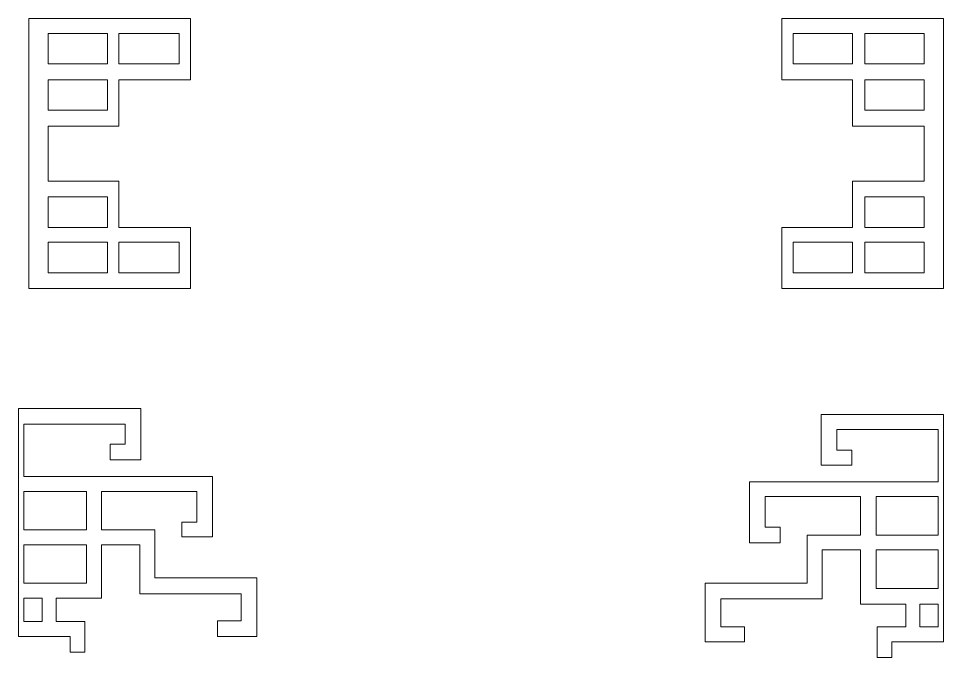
# Model space of a CAD drawing. Extents: x -66030 to 95157, y -13132 to 45879.
# Drawn here: x -33838 to -29702, y 8187 to 11042 of the extents above; entities that cross this region are included whole.
import ezdxf

# ---------------------------------------------------------------- set-up
doc = ezdxf.new("R2010")
doc.units = 0
doc.header["$LTSCALE"] = 100
doc.header["$MEASUREMENT"] = 0
doc.layers.get('0').update_dxf_attribs({"linetype": 'CONTINUOUS'})

msp = doc.modelspace()

# ---------------------------------------------------------------- linework, layer by layer
at = {"lineweight": 0}
for points in [[(-33705.4, 10315.4), (-33389, 10315.4), (-33389, 10245.1), (-33389, 10108.4), (-33119.5, 10108.4), (-33068.7, 10108.4), (-33068.7, 10042), (-33068.7, 9835), (-33119.5, 9835), (-33389, 9835), (-33439.7, 9835), (-33705.4, 9835), (-33791.3, 9835), (-33791.3, 11042), (-33705.4, 11042), (-33439.7, 11042), (-33389, 11042), (-33119.5, 11042), (-33068.7, 11042), (-33068.7, 10838.8), (-33068.7, 10768.5), (-33119.5, 10768.5), (-33389, 10768.5), (-33389, 10631.8), (-33389, 10561.5), (-33705.4, 10561.5), (-33705.4, 10315.4)], [(-29787.7, 10315.4), (-30108, 10315.4), (-30108, 10245.1), (-30108, 10108.4), (-30373.6, 10108.4), (-30424.3, 10108.4), (-30424.3, 10042), (-30424.3, 9835), (-30373.6, 9835), (-30108, 9835), (-30053.3, 9835), (-29787.7, 9835), (-29701.7, 9835), (-29701.7, 11042), (-29787.7, 11042), (-30053.3, 11042), (-30108, 11042), (-30373.6, 11042), (-30424.3, 11042), (-30424.3, 10838.8), (-30424.3, 10768.5), (-30373.6, 10768.5), (-30108, 10768.5), (-30108, 10631.8), (-30108, 10561.5), (-29787.7, 10561.5), (-29787.7, 10315.4)], [(-33705.4, 10975.5), (-33705.4, 10838.8), (-33439.7, 10838.8), (-33439.7, 10975.5), (-33705.4, 10975.5)], [(-33389, 10838.8), (-33389, 10975.5), (-33119.5, 10975.5), (-33119.5, 10838.8), (-33389, 10838.8)], [(-30108, 10838.8), (-30108, 10975.5), (-30373.6, 10975.5), (-30373.6, 10838.8), (-30108, 10838.8)], [(-29787.7, 10975.5), (-29787.7, 10838.8), (-30053.3, 10838.8), (-30053.3, 10975.5), (-29787.7, 10975.5)], [(-33705.4, 10768.5), (-33705.4, 10631.8), (-33439.7, 10631.8), (-33439.7, 10768.5), (-33705.4, 10768.5)], [(-29787.7, 10768.5), (-29787.7, 10631.8), (-30053.3, 10631.8), (-30053.3, 10768.5), (-29787.7, 10768.5)], [(-33705.4, 10108.4), (-33439.7, 10108.4), (-33439.7, 10245.1), (-33705.4, 10245.1), (-33705.4, 10108.4)], [(-29787.7, 10108.4), (-30053.3, 10108.4), (-30053.3, 10245.1), (-29787.7, 10245.1), (-29787.7, 10108.4)], [(-33705.4, 9905.3), (-33439.7, 9905.3), (-33439.7, 10042), (-33705.4, 10042), (-33705.4, 9905.3)], [(-33389, 10042), (-33389, 9905.3), (-33119.5, 9905.3), (-33119.5, 10042), (-33389, 10042)], [(-30108, 10042), (-30108, 9905.3), (-30373.6, 9905.3), (-30373.6, 10042), (-30108, 10042)], [(-29787.7, 9905.3), (-30053.3, 9905.3), (-30053.3, 10042), (-29787.7, 10042), (-29787.7, 9905.3)], [(-33670.2, 8452.3), (-33670.2, 8346.8), (-33541.3, 8346.8), (-33541.3, 8280.4), (-33541.3, 8210.1), (-33607.7, 8210.1), (-33607.7, 8280.4), (-33838.2, 8280.4), (-33838.2, 8292.1), (-33838.2, 8346.8), (-33838.2, 8452.3), (-33838.2, 8518.7), (-33838.2, 8690.6), (-33838.2, 8757), (-33838.2, 8928.8), (-33838.2, 8995.2), (-33838.2, 9229.6), (-33838.2, 9272.5), (-33838.2, 9299.9), (-33291.3, 9299.9), (-33291.3, 9229.6), (-33291.3, 9069.4), (-33361.6, 9069.4), (-33428, 9069.4), (-33428, 9139.7), (-33361.6, 9139.7), (-33361.6, 9229.6), (-33814.7, 9229.6), (-33814.7, 8995.2), (-32971, 8995.2), (-32971, 8928.8), (-32971, 8725.7), (-33041.3, 8725.7), (-33107.7, 8725.7), (-33107.7, 8792.1), (-33041.3, 8792.1), (-33041.3, 8928.8), (-33467.1, 8928.8), (-33467.1, 8757), (-33228.8, 8757), (-33228.8, 8690.6), (-33228.8, 8542.1), (-32771.8, 8542.1), (-32771.8, 8471.8), (-32771.8, 8280.4), (-32842.1, 8280.4), (-32947.6, 8280.4), (-32947.6, 8350.7), (-32842.1, 8350.7), (-32842.1, 8471.8), (-33228.8, 8471.8), (-33295.2, 8471.8), (-33295.2, 8690.6), (-33467.1, 8690.6), (-33467.1, 8518.7), (-33467.1, 8452.3), (-33670.2, 8452.3)], [(-33670.2, 8452.3), (-33670.2, 8346.8), (-33541.3, 8346.8), (-33541.3, 8280.4), (-33541.3, 8210.1), (-33607.7, 8210.1), (-33607.7, 8280.4), (-33838.2, 8280.4), (-33838.2, 8292.1), (-33838.2, 8346.8), (-33838.2, 8452.3), (-33838.2, 8518.7), (-33838.2, 8690.6), (-33838.2, 8757), (-33838.2, 8928.8), (-33838.2, 8995.2), (-33838.2, 9229.6), (-33838.2, 9272.5), (-33838.2, 9299.9), (-33291.3, 9299.9), (-33291.3, 9229.6), (-33291.3, 9069.4), (-33361.6, 9069.4), (-33428, 9069.4), (-33428, 9139.7), (-33361.6, 9139.7), (-33361.6, 9229.6), (-33814.7, 9229.6), (-33814.7, 8995.2), (-32971, 8995.2), (-32971, 8928.8), (-32971, 8928.8), (-32971, 8725.7), (-33041.3, 8725.7), (-33107.7, 8725.7), (-33107.7, 8792.1), (-33041.3, 8792.1), (-33041.3, 8928.8), (-33467.1, 8928.8), (-33467.1, 8757), (-33228.8, 8757), (-33228.8, 8690.6), (-33228.8, 8542.1), (-32771.8, 8542.1), (-32771.8, 8471.8), (-32771.8, 8280.4), (-32842.1, 8280.4), (-32947.6, 8280.4), (-32947.6, 8350.7), (-32842.1, 8350.7), (-32842.1, 8471.8), (-33228.8, 8471.8), (-33295.2, 8471.8), (-33295.2, 8690.6), (-33467.1, 8690.6), (-33467.1, 8518.7), (-33467.1, 8452.3), (-33670.2, 8452.3)], [(-29869.7, 8425), (-29869.7, 8323.4), (-29998.6, 8323.4), (-29998.6, 8257), (-29998.6, 8186.7), (-29932.2, 8186.7), (-29932.2, 8257), (-29701.7, 8257), (-29701.7, 8264.8), (-29701.7, 8323.4), (-29701.7, 8425), (-29701.7, 8495.3), (-29701.7, 8667.1), (-29701.7, 8733.5), (-29701.7, 8905.4), (-29701.7, 8971.8), (-29701.7, 9206.1), (-29701.7, 9245.2), (-29701.7, 9272.5), (-30248.6, 9272.5), (-30248.6, 9206.1), (-30248.6, 9046), (-30178.3, 9046), (-30111.9, 9046), (-30111.9, 9112.4), (-30178.3, 9112.4), (-30178.3, 9206.1), (-29725.2, 9206.1), (-29725.2, 8971.8), (-30568.9, 8971.8), (-30568.9, 8905.4), (-30568.9, 8698.4), (-30498.6, 8698.4), (-30432.2, 8698.4), (-30432.2, 8768.7), (-30498.6, 8768.7), (-30498.6, 8905.4), (-30072.8, 8905.4), (-30072.8, 8733.5), (-30311.1, 8733.5), (-30311.1, 8667.1), (-30311.1, 8518.7), (-30768.1, 8518.7), (-30768.1, 8448.4), (-30768.1, 8257), (-30697.8, 8257), (-30592.3, 8257), (-30592.3, 8323.4), (-30697.8, 8323.4), (-30697.8, 8448.4), (-30311.1, 8448.4), (-30244.7, 8448.4), (-30244.7, 8667.1), (-30072.8, 8667.1), (-30072.8, 8495.3), (-30072.8, 8425), (-29869.7, 8425)], [(-29869.7, 8425), (-29869.7, 8323.4), (-29998.6, 8323.4), (-29998.6, 8257), (-29998.6, 8186.7), (-29932.2, 8186.7), (-29932.2, 8257), (-29701.7, 8257), (-29701.7, 8264.8), (-29701.7, 8323.4), (-29701.7, 8425), (-29701.7, 8495.3), (-29701.7, 8667.1), (-29701.7, 8733.5), (-29701.7, 8905.4), (-29701.7, 8971.8), (-29701.7, 9206.1), (-29701.7, 9245.2), (-29701.7, 9272.5), (-30248.6, 9272.5), (-30248.6, 9206.1), (-30248.6, 9046), (-30178.3, 9046), (-30111.9, 9046), (-30111.9, 9112.4), (-30178.3, 9112.4), (-30178.3, 9206.1), (-29725.2, 9206.1), (-29725.2, 8971.8), (-30568.9, 8971.8), (-30568.9, 8905.4), (-30568.9, 8905.4), (-30568.9, 8698.4), (-30498.6, 8698.4), (-30432.2, 8698.4), (-30432.2, 8768.7), (-30498.6, 8768.7), (-30498.6, 8905.4), (-30072.8, 8905.4), (-30072.8, 8733.5), (-30311.1, 8733.5), (-30311.1, 8667.1), (-30311.1, 8518.7), (-30768.1, 8518.7), (-30768.1, 8448.4), (-30768.1, 8257), (-30697.8, 8257), (-30592.3, 8257), (-30592.3, 8323.4), (-30697.8, 8323.4), (-30697.8, 8448.4), (-30311.1, 8448.4), (-30244.7, 8448.4), (-30244.7, 8667.1), (-30072.8, 8667.1), (-30072.8, 8495.3), (-30072.8, 8425), (-29869.7, 8425)], [(-33533.5, 8928.8), (-33533.5, 8757), (-33814.7, 8757), (-33814.7, 8928.8), (-33533.5, 8928.8)], [(-33533.5, 8928.8), (-33533.5, 8757), (-33814.7, 8757), (-33814.7, 8928.8), (-33533.5, 8928.8)], [(-30002.5, 8905.4), (-30002.5, 8733.5), (-29725.2, 8733.5), (-29725.2, 8905.4), (-30002.5, 8905.4)], [(-30002.5, 8905.4), (-30002.5, 8733.5), (-29725.2, 8733.5), (-29725.2, 8905.4), (-30002.5, 8905.4)], [(-33814.7, 8518.7), (-33533.5, 8518.7), (-33533.5, 8690.6), (-33814.7, 8690.6), (-33814.7, 8518.7)], [(-33814.7, 8518.7), (-33533.5, 8518.7), (-33533.5, 8690.6), (-33814.7, 8690.6), (-33814.7, 8518.7)], [(-29725.2, 8495.3), (-30002.5, 8495.3), (-30002.5, 8667.1), (-29725.2, 8667.1), (-29725.2, 8495.3)], [(-29725.2, 8495.3), (-30002.5, 8495.3), (-30002.5, 8667.1), (-29725.2, 8667.1), (-29725.2, 8495.3)], [(-33732.7, 8346.8), (-33732.7, 8452.3), (-33814.7, 8452.3), (-33814.7, 8346.8), (-33732.7, 8346.8)], [(-33732.7, 8346.8), (-33732.7, 8452.3), (-33814.7, 8452.3), (-33814.7, 8346.8), (-33732.7, 8346.8)], [(-29807.2, 8323.4), (-29807.2, 8425), (-29725.2, 8425), (-29725.2, 8323.4), (-29807.2, 8323.4)], [(-29807.2, 8323.4), (-29807.2, 8425), (-29725.2, 8425), (-29725.2, 8323.4), (-29807.2, 8323.4)]]:
    msp.add_lwpolyline(points, close=True, dxfattribs=at)

doc.saveas('drawing.dxf')
